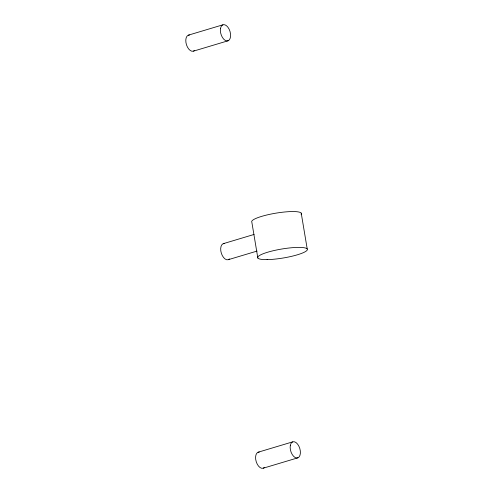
<?xml version="1.0" encoding="UTF-8"?>
<svg xmlns="http://www.w3.org/2000/svg" width="493" height="493" viewBox="0 0 493 493"><rect width="100%" height="100%" fill="white"/><g stroke="black" fill="none" stroke-linecap="round" stroke-linejoin="round"><path stroke-width="0.74" d="M188.314 35.176L222.891 24.816M193.509 51.136L228.08 40.777M223.212 243.696L254.105 234.44M228.401 259.657L257.093 251.066M258.104 452.223L292.682 441.864M263.299 468.184L297.871 457.824M301.223 213.136L307.219 248.977M257.839 258.03L251.843 222.189A25.192 4.548 -9.5 0 1 276.906 212.994A25.192 4.548 -9.5 0 1 301.124 214.356M194.562 50.422A8.399 4.727 73.3 0 1 186.49 44.845A8.399 4.727 73.3 0 1 189.546 35.009M264.353 467.475A8.399 4.727 73.3 0 1 256.28 461.892A8.399 4.727 73.3 0 1 259.336 452.056M229.455 258.948A8.399 4.727 73.3 0 1 221.382 253.371A8.399 4.727 73.3 0 1 224.444 243.536M220.525 28.347A8.399 4.727 73.3 0 0 226.848 40.944A8.399 4.727 73.3 0 0 229.085 29.099A8.399 4.727 73.3 0 0 220.525 28.347M290.315 445.401A8.399 4.727 73.3 0 0 296.638 457.991A8.399 4.727 73.3 0 0 298.875 446.147A8.399 4.727 73.3 0 0 290.315 445.401M267.101 259.614A25.192 4.548 -9.5 0 0 307.121 250.197A25.192 4.548 -9.5 0 0 273.368 250.703A25.192 4.548 -9.5 0 0 267.101 259.614"/></g></svg>
